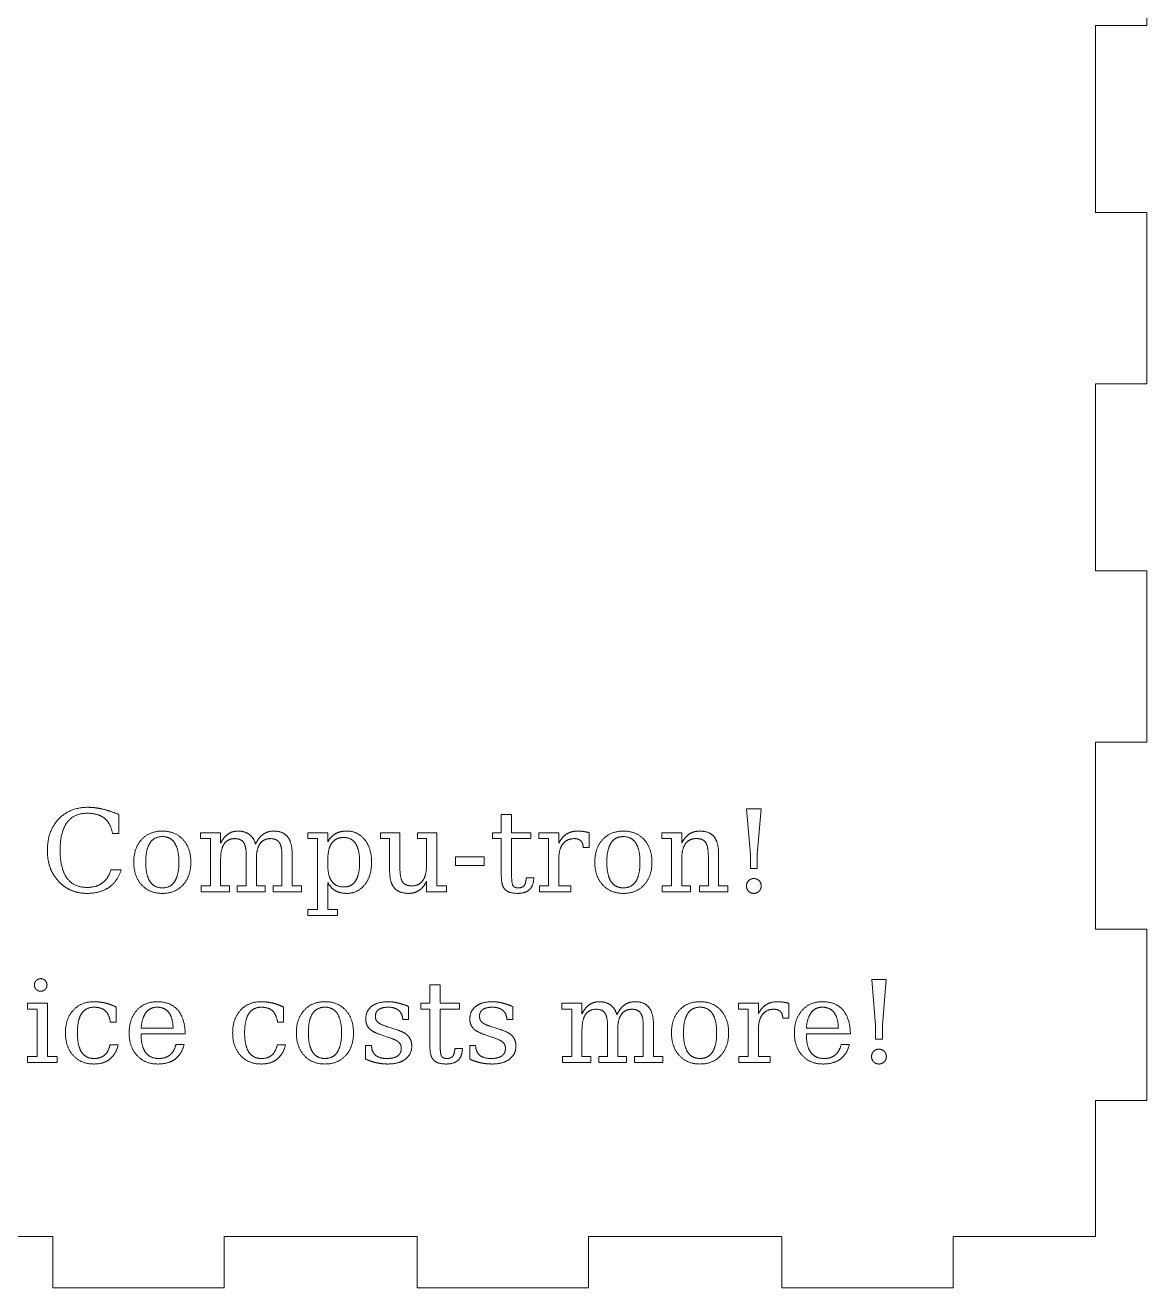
# Model space of a CAD drawing. Header units: millimetres. Extents: x 1 to 454, y 98 to 299.
# Drawn here: x 388.8 to 454.5, y 97.7 to 171.7 of the extents above; entities that cross this region are included whole.
import ezdxf

# ---------------------------------------------------------------- set-up
doc = ezdxf.new("R2010")
doc.units = ezdxf.units.MM
doc.layers.add('VISIBLE', color=7, linetype='Continuous', lineweight=0)

msp = doc.modelspace()

# ---------------------------------------------------------------- linework, layer by layer
at = {"layer": 'VISIBLE'}
for p, q in [((454.468, 181.758), (454.468, 171.718)), ((451.468, 171.718), (451.468, 160.758)), ((454.468, 171.718), (451.468, 171.718)), ((451.468, 160.758), (454.468, 160.758)), ((454.468, 160.758), (454.468, 150.718)), ((451.468, 150.718), (451.468, 139.758)), ((454.468, 150.718), (451.468, 150.718)), ((451.468, 139.758), (454.468, 139.758)), ((454.468, 139.758), (454.468, 129.718)), ((451.468, 129.718), (451.468, 118.758)), ((454.468, 129.718), (451.468, 129.718)), ((431.243, 123.133), (431.023, 125.806)), ((431.023, 125.806), (431.866, 125.806)), ((431.866, 125.806), (431.644, 123.133)), ((394.239, 125.474), (394.239, 124.354)), ((416.648, 125.482), (417.251, 125.482)), ((416.648, 124.407), (416.648, 125.482)), ((417.251, 125.482), (417.251, 124.407)), ((394.239, 124.354), (393.87, 124.354)), ((399.029, 124.066), (399.029, 124.407)), ((399.029, 124.407), (400.201, 124.407)), ((400.201, 124.407), (400.201, 123.792)), ((405.306, 124.407), (406.48, 124.407)), ((405.306, 124.058), (405.306, 124.407)), ((406.48, 124.407), (406.48, 123.865)), ((409.561, 124.058), (409.561, 124.407)), ((409.561, 124.407), (410.704, 124.407)), ((410.704, 124.407), (410.704, 122.391)), ((411.744, 124.407), (412.862, 124.407)), ((411.744, 124.058), (411.744, 124.407)), ((412.862, 124.407), (412.862, 121.29)), ((416.121, 124.407), (416.648, 124.407)), ((416.121, 124.058), (416.121, 124.407)), ((417.251, 124.407), (418.377, 124.407)), ((418.377, 124.407), (418.377, 124.058)), ((418.846, 124.066), (418.846, 124.407)), ((418.846, 124.407), (420.018, 124.407)), ((420.018, 124.407), (420.018, 123.79)), ((421.793, 124.412), (421.793, 123.546)), ((426.048, 124.058), (426.048, 124.407)), ((426.048, 124.407), (427.22, 124.407)), ((427.22, 124.407), (427.22, 123.792)), ((399.603, 124.066), (399.029, 124.066)), ((399.603, 121.29), (399.603, 124.066)), ((405.882, 124.058), (405.306, 124.058)), ((405.882, 119.908), (405.882, 124.058)), ((410.101, 124.058), (409.561, 124.058)), ((410.101, 122.205), (410.101, 124.058)), ((412.264, 124.058), (411.744, 124.058)), ((412.264, 122.486), (412.264, 124.058)), ((416.648, 124.058), (416.121, 124.058)), ((416.648, 121.859), (416.648, 124.058)), ((417.251, 124.058), (417.251, 121.859)), ((418.377, 124.058), (417.251, 124.058)), ((419.419, 124.066), (418.846, 124.066)), ((419.419, 121.29), (419.419, 124.066)), ((426.622, 124.058), (426.048, 124.058)), ((426.622, 121.29), (426.622, 124.058)), ((400.201, 122.872), (400.201, 121.29)), ((401.697, 121.29), (401.697, 123.101)), ((402.295, 122.872), (402.295, 121.29)), ((403.792, 121.29), (403.792, 123.077)), ((404.39, 123.145), (404.39, 121.29)), ((406.48, 122.847), (406.48, 122.503)), ((413.968, 122.987), (415.635, 122.987)), ((413.968, 122.479), (413.968, 122.987)), ((415.635, 122.987), (415.635, 122.479)), ((420.018, 122.872), (420.018, 121.29)), ((421.793, 123.546), (421.448, 123.546)), ((427.22, 122.872), (427.22, 121.29)), ((428.78, 121.29), (428.78, 122.957)), ((429.383, 123.145), (429.383, 121.29)), ((431.243, 122.313), (431.243, 123.133)), ((431.644, 123.133), (431.644, 122.313)), ((393.775, 122.23), (394.373, 122.23)), ((415.635, 122.479), (413.968, 122.479)), ((431.644, 122.313), (431.243, 122.313)), ((406.48, 121.485), (406.48, 119.908)), ((412.264, 120.946), (412.264, 121.556)), ((418.104, 121.759), (418.555, 121.759)), ((399.063, 120.946), (399.063, 121.29)), ((399.063, 121.29), (399.603, 121.29)), ((400.721, 120.946), (399.063, 120.946)), ((400.201, 121.29), (400.721, 121.29)), ((400.721, 121.29), (400.721, 120.946)), ((401.177, 121.29), (401.697, 121.29)), ((401.177, 120.946), (401.177, 121.29)), ((402.815, 120.946), (401.177, 120.946)), ((402.295, 121.29), (402.815, 121.29)), ((402.815, 121.29), (402.815, 120.946)), ((403.272, 121.29), (403.792, 121.29)), ((403.272, 120.946), (403.272, 121.29)), ((404.93, 120.946), (403.272, 120.946)), ((404.39, 121.29), (404.93, 121.29)), ((404.93, 121.29), (404.93, 120.946)), ((413.428, 120.946), (412.264, 120.946)), ((412.862, 121.29), (413.428, 121.29)), ((413.428, 121.29), (413.428, 120.946)), ((418.88, 120.946), (418.88, 121.29)), ((418.88, 121.29), (419.419, 121.29)), ((420.711, 120.946), (418.88, 120.946)), ((420.018, 121.29), (420.711, 121.29)), ((420.711, 121.29), (420.711, 120.946)), ((426.082, 121.29), (426.622, 121.29)), ((426.082, 120.946), (426.082, 121.29)), ((427.74, 120.946), (426.082, 120.946)), ((427.22, 121.29), (427.74, 121.29)), ((427.74, 121.29), (427.74, 120.946)), ((428.262, 120.946), (428.262, 121.29)), ((428.262, 121.29), (428.78, 121.29)), ((429.918, 120.946), (428.262, 120.946)), ((429.383, 121.29), (429.918, 121.29)), ((429.918, 121.29), (429.918, 120.946)), ((405.306, 119.908), (405.882, 119.908)), ((405.306, 119.559), (405.306, 119.908)), ((406.48, 119.908), (407.046, 119.908)), ((407.046, 119.908), (407.046, 119.559)), ((407.046, 119.559), (405.306, 119.559)), ((451.468, 118.758), (454.468, 118.758)), ((454.468, 118.758), (454.468, 108.718)), ((412.464, 114.407), (412.464, 115.482)), ((412.464, 115.482), (413.067, 115.482)), ((413.067, 115.482), (413.067, 114.407)), ((438.575, 113.133), (438.355, 115.806)), ((438.355, 115.806), (439.197, 115.806)), ((439.197, 115.806), (438.975, 113.133)), ((388.88, 114.407), (390.052, 114.407)), ((388.88, 114.058), (388.88, 114.407)), ((389.454, 114.058), (388.88, 114.058)), ((389.454, 111.29), (389.454, 114.058)), ((390.052, 114.407), (390.052, 111.29)), ((394.085, 114.19), (394.085, 113.304)), ((403.885, 114.19), (403.885, 113.304)), ((411.214, 114.219), (411.214, 113.465)), ((411.937, 114.058), (411.937, 114.407)), ((411.937, 114.407), (412.464, 114.407)), ((412.464, 114.058), (411.937, 114.058)), ((412.464, 111.859), (412.464, 114.058)), ((413.067, 114.407), (414.192, 114.407)), ((413.067, 114.058), (413.067, 111.859)), ((414.192, 114.058), (413.067, 114.058)), ((414.192, 114.407), (414.192, 114.058)), ((417.315, 114.219), (417.315, 113.465)), ((420.203, 114.066), (420.203, 114.407)), ((420.203, 114.407), (421.375, 114.407)), ((420.777, 114.066), (420.203, 114.066)), ((420.777, 111.29), (420.777, 114.066)), ((421.375, 114.407), (421.375, 113.792)), ((430.54, 114.066), (430.54, 114.407)), ((430.54, 114.407), (431.712, 114.407)), ((431.114, 114.066), (430.54, 114.066)), ((431.114, 111.29), (431.114, 114.066)), ((431.712, 114.407), (431.712, 113.79)), ((433.487, 114.412), (433.487, 113.546)), ((394.085, 113.304), (393.736, 113.304)), ((403.885, 113.304), (403.536, 113.304)), ((411.214, 113.465), (410.87, 113.465)), ((417.315, 113.465), (416.971, 113.465)), ((433.487, 113.546), (433.143, 113.546)), ((395.54, 112.957), (397.415, 112.957)), ((395.54, 112.613), (395.54, 112.586)), ((398.121, 112.613), (395.54, 112.613)), ((409.981, 112.432), (409.549, 112.579)), ((410.001, 113.026), (410.474, 112.879)), ((416.082, 112.432), (415.65, 112.579)), ((416.102, 113.026), (416.575, 112.879)), ((421.375, 112.872), (421.375, 111.29)), ((422.872, 111.29), (422.872, 113.101)), ((423.47, 112.872), (423.47, 111.29)), ((424.966, 111.29), (424.966, 113.077)), ((425.564, 113.145), (425.564, 111.29)), ((431.712, 112.872), (431.712, 111.29)), ((434.522, 112.957), (436.397, 112.957)), ((437.103, 112.613), (434.522, 112.613)), ((434.522, 112.613), (434.522, 112.586)), ((438.575, 112.313), (438.575, 113.133)), ((438.975, 113.133), (438.975, 112.313)), ((393.719, 111.983), (394.2, 111.983)), ((397.581, 111.993), (398.062, 111.993)), ((403.519, 111.983), (404, 111.983)), ((408.694, 111.136), (408.694, 111.944)), ((408.694, 111.944), (409.039, 111.944)), ((413.919, 111.759), (414.371, 111.759)), ((414.795, 111.944), (415.14, 111.944)), ((414.795, 111.136), (414.795, 111.944)), ((436.563, 111.993), (437.044, 111.993)), ((438.975, 112.313), (438.575, 112.313)), ((388.88, 110.946), (388.88, 111.29)), ((388.88, 111.29), (389.454, 111.29)), ((390.052, 111.29), (390.618, 111.29)), ((390.618, 111.29), (390.618, 110.946)), ((420.237, 110.946), (420.237, 111.29)), ((420.237, 111.29), (420.777, 111.29)), ((421.375, 111.29), (421.895, 111.29)), ((421.895, 111.29), (421.895, 110.946)), ((422.352, 110.946), (422.352, 111.29)), ((422.352, 111.29), (422.872, 111.29)), ((423.47, 111.29), (423.99, 111.29)), ((423.99, 111.29), (423.99, 110.946)), ((424.446, 111.29), (424.966, 111.29)), ((424.446, 110.946), (424.446, 111.29)), ((425.564, 111.29), (426.104, 111.29)), ((426.104, 111.29), (426.104, 110.946)), ((430.574, 110.946), (430.574, 111.29)), ((430.574, 111.29), (431.114, 111.29)), ((431.712, 111.29), (432.405, 111.29)), ((432.405, 111.29), (432.405, 110.946)), ((390.618, 110.946), (388.88, 110.946)), ((421.895, 110.946), (420.237, 110.946)), ((423.99, 110.946), (422.352, 110.946)), ((426.104, 110.946), (424.446, 110.946)), ((432.405, 110.946), (430.574, 110.946)), ((451.468, 108.718), (451.468, 100.738)), ((454.468, 108.718), (451.468, 108.718)), ((390.357, 100.738), (379.034, 100.738)), ((390.357, 97.738), (390.357, 100.738)), ((400.397, 100.738), (400.397, 97.738)), ((411.721, 100.738), (400.397, 100.738)), ((411.721, 97.738), (411.721, 100.738)), ((421.761, 100.738), (421.761, 97.738)), ((433.085, 100.738), (421.761, 100.738)), ((433.085, 97.738), (433.085, 100.738)), ((443.125, 100.738), (443.125, 97.738)), ((451.468, 100.738), (443.125, 100.738)), ((400.397, 97.738), (390.357, 97.738)), ((421.761, 97.738), (411.721, 97.738)), ((443.125, 97.738), (433.085, 97.738))]:
    msp.add_line(p, q, dxfattribs=at)
for points in [[(390.701, 125.198), (391.355, 125.894), (392.425, 125.894)], [(392.425, 125.894), (392.823, 125.894), (393.272, 125.791)], [(393.272, 125.791), (393.721, 125.687), (394.239, 125.474)], [(390.047, 123.37), (390.047, 124.503), (390.701, 125.198)], [(392.371, 125.545), (391.592, 125.545), (391.192, 124.993)], [(393.387, 125.256), (393.023, 125.545), (392.371, 125.545)], [(393.87, 124.354), (393.751, 124.967), (393.387, 125.256)], [(391.192, 124.993), (390.792, 124.442), (390.792, 123.37)], [(395.566, 124.002), (396.023, 124.5), (396.783, 124.5)], [(396.783, 124.5), (397.54, 124.5), (397.997, 124.002)], [(400.201, 123.792), (400.367, 124.136), (400.624, 124.318)], [(400.624, 124.318), (400.882, 124.5), (401.207, 124.5)], [(401.207, 124.5), (401.612, 124.5), (401.882, 124.3)], [(402.244, 123.734), (402.415, 124.112), (402.685, 124.306)], [(402.685, 124.306), (402.955, 124.5), (403.311, 124.5)], [(403.311, 124.5), (403.855, 124.5), (404.123, 124.163)], [(406.48, 123.865), (406.656, 124.19), (406.928, 124.345)], [(406.928, 124.345), (407.2, 124.5), (407.601, 124.5)], [(407.601, 124.5), (408.238, 124.5), (408.642, 123.996)], [(420.018, 123.79), (420.193, 124.151), (420.47, 124.326)], [(420.47, 124.326), (420.748, 124.5), (421.146, 124.5)], [(421.146, 124.5), (421.292, 124.5), (421.453, 124.477)], [(421.453, 124.477), (421.614, 124.454), (421.793, 124.412)], [(422.585, 124.002), (423.043, 124.5), (423.802, 124.5)], [(423.802, 124.5), (424.559, 124.5), (425.016, 124.002)], [(427.22, 123.792), (427.386, 124.141), (427.652, 124.321)], [(427.652, 124.321), (427.918, 124.5), (428.27, 124.5)], [(428.27, 124.5), (428.843, 124.5), (429.113, 124.172)], [(395.108, 122.676), (395.108, 123.504), (395.566, 124.002)], [(396.054, 123.798), (395.809, 123.419), (395.809, 122.676)], [(396.783, 124.178), (396.299, 124.178), (396.054, 123.798)], [(397.509, 123.798), (397.264, 124.178), (396.783, 124.178)], [(397.754, 122.676), (397.754, 123.419), (397.509, 123.798)], [(397.997, 124.002), (398.455, 123.504), (398.455, 122.676)], [(400.411, 123.756), (400.201, 123.453), (400.201, 122.872)], [(401.023, 124.058), (400.621, 124.058), (400.411, 123.756)], [(401.541, 123.839), (401.385, 124.058), (401.023, 124.058)], [(401.697, 123.101), (401.697, 123.619), (401.541, 123.839)], [(401.882, 124.3), (402.151, 124.1), (402.244, 123.734)], [(402.505, 123.756), (402.295, 123.453), (402.295, 122.872)], [(403.118, 124.058), (402.715, 124.058), (402.505, 123.756)], [(403.636, 123.834), (403.48, 124.058), (403.118, 124.058)], [(403.792, 123.077), (403.792, 123.609), (403.636, 123.834)], [(404.123, 124.163), (404.39, 123.826), (404.39, 123.145)], [(406.719, 123.797), (406.48, 123.468), (406.48, 122.847)], [(407.415, 124.127), (406.959, 124.127), (406.719, 123.797)], [(408.11, 123.762), (407.874, 124.127), (407.415, 124.127)], [(408.345, 122.676), (408.345, 123.397), (408.11, 123.762)], [(408.642, 123.996), (409.046, 123.492), (409.046, 122.676)], [(420.254, 123.752), (420.018, 123.446), (420.018, 122.872)], [(420.933, 124.058), (420.491, 124.058), (420.254, 123.752)], [(421.304, 123.931), (421.177, 124.058), (420.933, 124.058)], [(421.448, 123.546), (421.431, 123.804), (421.304, 123.931)], [(422.127, 122.676), (422.127, 123.504), (422.585, 124.002)], [(423.073, 123.798), (422.828, 123.419), (422.828, 122.676)], [(423.802, 124.178), (423.318, 124.178), (423.073, 123.798)], [(424.528, 123.798), (424.283, 124.178), (423.802, 124.178)], [(424.773, 122.676), (424.773, 123.419), (424.528, 123.798)], [(425.016, 124.002), (425.474, 123.504), (425.474, 122.676)], [(427.438, 123.759), (427.22, 123.455), (427.22, 122.872)], [(428.074, 124.063), (427.657, 124.063), (427.438, 123.759)], [(428.624, 123.828), (428.467, 124.063), (428.074, 124.063)], [(428.78, 122.957), (428.78, 123.592), (428.624, 123.828)], [(429.113, 124.172), (429.383, 123.843), (429.383, 123.145)], [(390.224, 122.32), (390.047, 122.784), (390.047, 123.37)], [(390.792, 123.37), (390.792, 122.303), (391.192, 121.751)], [(390.767, 121.492), (390.401, 121.856), (390.224, 122.32)], [(393.267, 121.458), (393.619, 121.717), (393.775, 122.23)], [(394.373, 122.23), (394.158, 121.551), (393.652, 121.201)], [(395.567, 121.35), (395.108, 121.849), (395.108, 122.676)], [(395.809, 122.676), (395.809, 121.934), (396.056, 121.553)], [(397.509, 121.553), (397.754, 121.934), (397.754, 122.676)], [(398.455, 122.676), (398.455, 121.849), (397.997, 121.35)], [(406.48, 122.503), (406.48, 121.878), (406.719, 121.551)], [(408.11, 121.593), (408.345, 121.961), (408.345, 122.676)], [(409.046, 122.676), (409.046, 121.864), (408.642, 121.357)], [(410.373, 121.177), (410.101, 121.505), (410.101, 122.205)], [(410.704, 122.391), (410.704, 121.759), (410.859, 121.524)], [(412.045, 121.596), (412.264, 121.903), (412.264, 122.486)], [(422.586, 121.35), (422.127, 121.849), (422.127, 122.676)], [(422.828, 122.676), (422.828, 121.934), (423.075, 121.553)], [(424.528, 121.553), (424.773, 121.934), (424.773, 122.676)], [(425.474, 122.676), (425.474, 121.849), (425.016, 121.35)], [(391.489, 121.013), (391.082, 121.175), (390.767, 121.492)], [(391.192, 121.751), (391.592, 121.199), (392.371, 121.199)], [(392.371, 121.199), (392.916, 121.199), (393.267, 121.458)], [(396.783, 120.85), (396.026, 120.85), (395.567, 121.35)], [(396.056, 121.553), (396.304, 121.173), (396.783, 121.173)], [(396.783, 121.173), (397.264, 121.173), (397.509, 121.553)], [(397.997, 121.35), (397.54, 120.85), (396.783, 120.85)], [(406.928, 121.005), (406.656, 121.16), (406.48, 121.485)], [(406.719, 121.551), (406.959, 121.224), (407.415, 121.224)], [(407.415, 121.224), (407.874, 121.224), (408.11, 121.593)], [(408.642, 121.357), (408.238, 120.85), (407.601, 120.85)], [(410.859, 121.524), (411.014, 121.29), (411.409, 121.29)], [(411.409, 121.29), (411.827, 121.29), (412.045, 121.596)], [(412.264, 121.556), (412.098, 121.212), (411.834, 121.031)], [(416.863, 121.08), (416.648, 121.309), (416.648, 121.859)], [(417.251, 121.859), (417.251, 121.419), (417.336, 121.296)], [(417.989, 121.311), (418.096, 121.448), (418.104, 121.759)], [(418.555, 121.759), (418.528, 121.287), (418.298, 121.069)], [(423.802, 120.85), (423.045, 120.85), (422.586, 121.35)], [(423.075, 121.553), (423.323, 121.173), (423.802, 121.173)], [(423.802, 121.173), (424.283, 121.173), (424.528, 121.553)], [(425.016, 121.35), (424.559, 120.85), (423.802, 120.85)], [(431.011, 121.282), (431.011, 121.466), (431.135, 121.593)], [(431.135, 121.593), (431.258, 121.719), (431.446, 121.719)], [(431.446, 121.719), (431.624, 121.719), (431.751, 121.593)], [(431.751, 121.593), (431.878, 121.466), (431.878, 121.282)], [(392.371, 120.85), (391.895, 120.85), (391.489, 121.013)], [(393.652, 121.201), (393.145, 120.85), (392.371, 120.85)], [(407.601, 120.85), (407.2, 120.85), (406.928, 121.005)], [(411.221, 120.85), (410.645, 120.85), (410.373, 121.177)], [(411.834, 121.031), (411.57, 120.85), (411.221, 120.85)], [(417.596, 120.85), (417.078, 120.85), (416.863, 121.08)], [(417.336, 121.296), (417.42, 121.173), (417.649, 121.173)], [(418.298, 121.069), (418.067, 120.85), (417.596, 120.85)], [(417.649, 121.173), (417.881, 121.173), (417.989, 121.311)], [(431.135, 120.976), (431.011, 121.102), (431.011, 121.282)], [(431.446, 120.85), (431.258, 120.85), (431.135, 120.976)], [(431.751, 120.977), (431.624, 120.85), (431.446, 120.85)], [(431.878, 121.282), (431.878, 121.104), (431.751, 120.977)], [(389.285, 115.482), (389.285, 115.631), (389.394, 115.742)], [(389.394, 115.22), (389.285, 115.328), (389.285, 115.482)], [(389.394, 115.742), (389.502, 115.853), (389.656, 115.853)], [(389.656, 115.853), (389.808, 115.853), (389.916, 115.742)], [(389.916, 115.742), (390.025, 115.631), (390.025, 115.482)], [(390.025, 115.482), (390.025, 115.328), (389.918, 115.22)], [(389.656, 115.113), (389.502, 115.113), (389.394, 115.22)], [(389.918, 115.22), (389.81, 115.113), (389.656, 115.113)], [(391.104, 112.676), (391.104, 113.507), (391.563, 114.003)], [(391.563, 114.003), (392.022, 114.5), (392.776, 114.5)], [(392.784, 114.178), (392.298, 114.178), (392.051, 113.802)], [(392.776, 114.5), (393.106, 114.5), (393.431, 114.423)], [(393.438, 113.969), (393.209, 114.178), (392.784, 114.178)], [(393.431, 114.423), (393.755, 114.346), (394.085, 114.19)], [(393.736, 113.304), (393.668, 113.76), (393.438, 113.969)], [(394.839, 112.676), (394.839, 113.497), (395.292, 113.999)], [(395.292, 113.999), (395.745, 114.5), (396.48, 114.5)], [(396.48, 114.178), (396.067, 114.178), (395.829, 113.869)], [(396.48, 114.5), (397.264, 114.5), (397.684, 114.017)], [(397.16, 113.87), (396.924, 114.178), (396.48, 114.178)], [(397.684, 114.017), (398.104, 113.533), (398.121, 112.613)], [(400.904, 112.676), (400.904, 113.507), (401.363, 114.003)], [(401.363, 114.003), (401.822, 114.5), (402.576, 114.5)], [(402.584, 114.178), (402.098, 114.178), (401.851, 113.802)], [(402.576, 114.5), (402.906, 114.5), (403.23, 114.423)], [(403.238, 113.969), (403.008, 114.178), (402.584, 114.178)], [(403.23, 114.423), (403.555, 114.346), (403.885, 114.19)], [(403.536, 113.304), (403.467, 113.76), (403.238, 113.969)], [(404.639, 112.676), (404.639, 113.504), (405.097, 114.002)], [(405.097, 114.002), (405.555, 114.5), (406.314, 114.5)], [(406.314, 114.178), (405.831, 114.178), (405.585, 113.798)], [(406.314, 114.5), (407.071, 114.5), (407.529, 114.002)], [(407.04, 113.798), (406.795, 114.178), (406.314, 114.178)], [(407.529, 114.002), (407.986, 113.504), (407.986, 112.676)], [(408.702, 113.485), (408.702, 113.961), (409.05, 114.23)], [(409.05, 114.23), (409.397, 114.5), (410.013, 114.5)], [(409.462, 114.045), (409.268, 113.912), (409.268, 113.643)], [(410.032, 114.178), (409.656, 114.178), (409.462, 114.045)], [(410.013, 114.5), (410.286, 114.5), (410.589, 114.428)], [(410.635, 113.989), (410.413, 114.178), (410.032, 114.178)], [(410.589, 114.428), (410.892, 114.356), (411.214, 114.219)], [(410.87, 113.465), (410.857, 113.8), (410.635, 113.989)], [(414.803, 113.485), (414.803, 113.961), (415.151, 114.23)], [(415.151, 114.23), (415.499, 114.5), (416.114, 114.5)], [(415.563, 114.045), (415.369, 113.912), (415.369, 113.643)], [(416.133, 114.178), (415.757, 114.178), (415.563, 114.045)], [(416.114, 114.5), (416.387, 114.5), (416.69, 114.428)], [(416.736, 113.989), (416.514, 114.178), (416.133, 114.178)], [(416.69, 114.428), (416.993, 114.356), (417.315, 114.219)], [(416.971, 113.465), (416.959, 113.8), (416.736, 113.989)], [(421.375, 113.792), (421.541, 114.136), (421.799, 114.318)], [(422.198, 114.058), (421.795, 114.058), (421.585, 113.756)], [(421.799, 114.318), (422.056, 114.5), (422.381, 114.5)], [(422.715, 113.839), (422.559, 114.058), (422.198, 114.058)], [(422.381, 114.5), (422.786, 114.5), (423.056, 114.3)], [(423.056, 114.3), (423.326, 114.1), (423.418, 113.734)], [(423.418, 113.734), (423.589, 114.112), (423.859, 114.306)], [(424.293, 114.058), (423.89, 114.058), (423.68, 113.756)], [(423.859, 114.306), (424.129, 114.5), (424.485, 114.5)], [(424.81, 113.834), (424.654, 114.058), (424.293, 114.058)], [(424.485, 114.5), (425.03, 114.5), (425.297, 114.163)], [(425.297, 114.163), (425.564, 113.826), (425.564, 113.145)], [(426.619, 112.676), (426.619, 113.504), (427.077, 114.002)], [(427.077, 114.002), (427.535, 114.5), (428.294, 114.5)], [(428.294, 114.178), (427.811, 114.178), (427.565, 113.798)], [(428.294, 114.5), (429.051, 114.5), (429.509, 114.002)], [(429.02, 113.798), (428.775, 114.178), (428.294, 114.178)], [(429.509, 114.002), (429.966, 113.504), (429.966, 112.676)], [(431.712, 113.79), (431.888, 114.151), (432.165, 114.326)], [(432.627, 114.058), (432.186, 114.058), (431.949, 113.752)], [(432.165, 114.326), (432.442, 114.5), (432.84, 114.5)], [(432.999, 113.931), (432.872, 114.058), (432.627, 114.058)], [(432.84, 114.5), (432.986, 114.5), (433.147, 114.477)], [(433.147, 114.477), (433.309, 114.454), (433.487, 114.412)], [(433.821, 112.676), (433.821, 113.497), (434.274, 113.999)], [(434.274, 113.999), (434.727, 114.5), (435.462, 114.5)], [(435.462, 114.178), (435.049, 114.178), (434.811, 113.869)], [(435.462, 114.5), (436.246, 114.5), (436.666, 114.017)], [(436.142, 113.87), (435.906, 114.178), (435.462, 114.178)], [(436.666, 114.017), (437.085, 113.533), (437.103, 112.613)], [(392.051, 113.802), (391.805, 113.426), (391.805, 112.676)], [(395.829, 113.869), (395.591, 113.56), (395.54, 112.957)], [(397.415, 112.957), (397.396, 113.563), (397.16, 113.87)], [(401.851, 113.802), (401.605, 113.426), (401.605, 112.676)], [(405.585, 113.798), (405.34, 113.419), (405.34, 112.676)], [(407.286, 112.676), (407.286, 113.419), (407.04, 113.798)], [(408.902, 112.938), (408.702, 113.153), (408.702, 113.485)], [(409.268, 113.643), (409.268, 113.426), (409.415, 113.294)], [(409.415, 113.294), (409.561, 113.162), (410.001, 113.026)], [(415.003, 112.938), (414.803, 113.153), (414.803, 113.485)], [(415.369, 113.643), (415.369, 113.426), (415.516, 113.294)], [(415.516, 113.294), (415.662, 113.162), (416.102, 113.026)], [(421.585, 113.756), (421.375, 113.453), (421.375, 112.872)], [(422.872, 113.101), (422.872, 113.619), (422.715, 113.839)], [(423.68, 113.756), (423.47, 113.453), (423.47, 112.872)], [(424.966, 113.077), (424.966, 113.609), (424.81, 113.834)], [(427.565, 113.798), (427.32, 113.419), (427.32, 112.676)], [(429.266, 112.676), (429.266, 113.419), (429.02, 113.798)], [(431.949, 113.752), (431.712, 113.446), (431.712, 112.872)], [(433.143, 113.546), (433.126, 113.804), (432.999, 113.931)], [(434.811, 113.869), (434.573, 113.56), (434.522, 112.957)], [(436.397, 112.957), (436.377, 113.563), (436.142, 113.87)], [(391.563, 111.35), (391.104, 111.849), (391.104, 112.676)], [(391.805, 112.676), (391.805, 111.927), (392.05, 111.55)], [(395.3, 111.35), (394.839, 111.849), (394.839, 112.676)], [(395.54, 112.586), (395.54, 111.885), (395.804, 111.529)], [(401.363, 111.35), (400.904, 111.849), (400.904, 112.676)], [(401.605, 112.676), (401.605, 111.927), (401.85, 111.55)], [(405.098, 111.35), (404.639, 111.849), (404.639, 112.676)], [(405.34, 112.676), (405.34, 111.934), (405.588, 111.553)], [(407.04, 111.553), (407.286, 111.934), (407.286, 112.676)], [(407.986, 112.676), (407.986, 111.849), (407.529, 111.35)], [(409.549, 112.579), (409.102, 112.723), (408.902, 112.938)], [(410.474, 112.879), (410.967, 112.725), (411.183, 112.496)], [(411.183, 112.496), (411.399, 112.266), (411.399, 111.905)], [(415.65, 112.579), (415.203, 112.723), (415.003, 112.938)], [(416.575, 112.879), (417.068, 112.725), (417.284, 112.496)], [(417.284, 112.496), (417.501, 112.266), (417.501, 111.905)], [(427.078, 111.35), (426.619, 111.849), (426.619, 112.676)], [(427.32, 112.676), (427.32, 111.934), (427.568, 111.553)], [(429.02, 111.553), (429.266, 111.934), (429.266, 112.676)], [(429.966, 112.676), (429.966, 111.849), (429.509, 111.35)], [(434.282, 111.35), (433.821, 111.849), (433.821, 112.676)], [(434.522, 112.586), (434.522, 111.885), (434.786, 111.529)], [(393.403, 111.374), (393.633, 111.575), (393.719, 111.983)], [(394.2, 111.983), (394.073, 111.429), (393.711, 111.14)], [(397.228, 111.379), (397.481, 111.585), (397.581, 111.993)], [(398.062, 111.993), (397.918, 111.424), (397.532, 111.137)], [(403.202, 111.374), (403.433, 111.575), (403.519, 111.983)], [(404, 111.983), (403.873, 111.429), (403.511, 111.14)], [(409.039, 111.944), (409.051, 111.556), (409.28, 111.364)], [(410.632, 112.133), (410.477, 112.274), (409.981, 112.432)], [(410.575, 111.324), (410.787, 111.475), (410.787, 111.766)], [(410.787, 111.766), (410.787, 111.993), (410.632, 112.133)], [(411.399, 111.905), (411.399, 111.414), (411.023, 111.132)], [(412.679, 111.08), (412.464, 111.309), (412.464, 111.859)], [(413.067, 111.859), (413.067, 111.419), (413.151, 111.296)], [(413.804, 111.311), (413.912, 111.448), (413.919, 111.759)], [(414.371, 111.759), (414.344, 111.287), (414.113, 111.069)], [(415.14, 111.944), (415.152, 111.556), (415.381, 111.364)], [(416.733, 112.133), (416.578, 112.274), (416.082, 112.432)], [(416.677, 111.324), (416.888, 111.475), (416.888, 111.766)], [(416.888, 111.766), (416.888, 111.993), (416.733, 112.133)], [(417.501, 111.905), (417.501, 111.414), (417.125, 111.132)], [(436.21, 111.379), (436.463, 111.585), (436.563, 111.993)], [(437.044, 111.993), (436.9, 111.424), (436.514, 111.137)], [(392.776, 110.85), (392.022, 110.85), (391.563, 111.35)], [(392.05, 111.55), (392.295, 111.173), (392.784, 111.173)], [(393.711, 111.14), (393.35, 110.85), (392.776, 110.85)], [(392.784, 111.173), (393.172, 111.173), (393.403, 111.374)], [(396.519, 110.85), (395.76, 110.85), (395.3, 111.35)], [(395.804, 111.529), (396.067, 111.173), (396.583, 111.173)], [(397.532, 111.137), (397.147, 110.85), (396.519, 110.85)], [(396.583, 111.173), (396.976, 111.173), (397.228, 111.379)], [(402.576, 110.85), (401.822, 110.85), (401.363, 111.35)], [(401.85, 111.55), (402.095, 111.173), (402.584, 111.173)], [(403.511, 111.14), (403.15, 110.85), (402.576, 110.85)], [(402.584, 111.173), (402.972, 111.173), (403.202, 111.374)], [(406.314, 110.85), (405.557, 110.85), (405.098, 111.35)], [(405.588, 111.553), (405.835, 111.173), (406.314, 111.173)], [(406.314, 111.173), (406.795, 111.173), (407.04, 111.553)], [(407.529, 111.35), (407.071, 110.85), (406.314, 110.85)], [(409.333, 110.922), (409.014, 110.994), (408.694, 111.136)], [(409.28, 111.364), (409.51, 111.173), (409.959, 111.173)], [(409.959, 111.173), (410.364, 111.173), (410.575, 111.324)], [(411.023, 111.132), (410.647, 110.85), (409.986, 110.85)], [(413.411, 110.85), (412.894, 110.85), (412.679, 111.08)], [(413.151, 111.296), (413.235, 111.173), (413.465, 111.173)], [(414.113, 111.069), (413.882, 110.85), (413.411, 110.85)], [(413.465, 111.173), (413.697, 111.173), (413.804, 111.311)], [(415.434, 110.922), (415.115, 110.994), (414.795, 111.136)], [(415.381, 111.364), (415.611, 111.173), (416.06, 111.173)], [(416.06, 111.173), (416.465, 111.173), (416.677, 111.324)], [(417.125, 111.132), (416.749, 110.85), (416.087, 110.85)], [(428.294, 110.85), (427.537, 110.85), (427.078, 111.35)], [(427.568, 111.553), (427.815, 111.173), (428.294, 111.173)], [(428.294, 111.173), (428.775, 111.173), (429.02, 111.553)], [(429.509, 111.35), (429.051, 110.85), (428.294, 110.85)], [(435.501, 110.85), (434.742, 110.85), (434.282, 111.35)], [(434.786, 111.529), (435.049, 111.173), (435.564, 111.173)], [(436.514, 111.137), (436.128, 110.85), (435.501, 110.85)], [(435.564, 111.173), (435.958, 111.173), (436.21, 111.379)], [(438.343, 111.282), (438.343, 111.466), (438.466, 111.593)], [(438.466, 110.976), (438.343, 111.102), (438.343, 111.282)], [(438.466, 111.593), (438.589, 111.719), (438.777, 111.719)], [(438.777, 111.719), (438.956, 111.719), (439.083, 111.593)], [(439.083, 111.593), (439.21, 111.466), (439.21, 111.282)], [(439.21, 111.282), (439.21, 111.104), (439.083, 110.977)], [(409.986, 110.85), (409.651, 110.85), (409.333, 110.922)], [(416.087, 110.85), (415.752, 110.85), (415.434, 110.922)], [(438.777, 110.85), (438.589, 110.85), (438.466, 110.976)], [(439.083, 110.977), (438.956, 110.85), (438.777, 110.85)]]:
    msp.add_open_spline(points, degree=2, dxfattribs=at)

doc.saveas('drawing.dxf')
